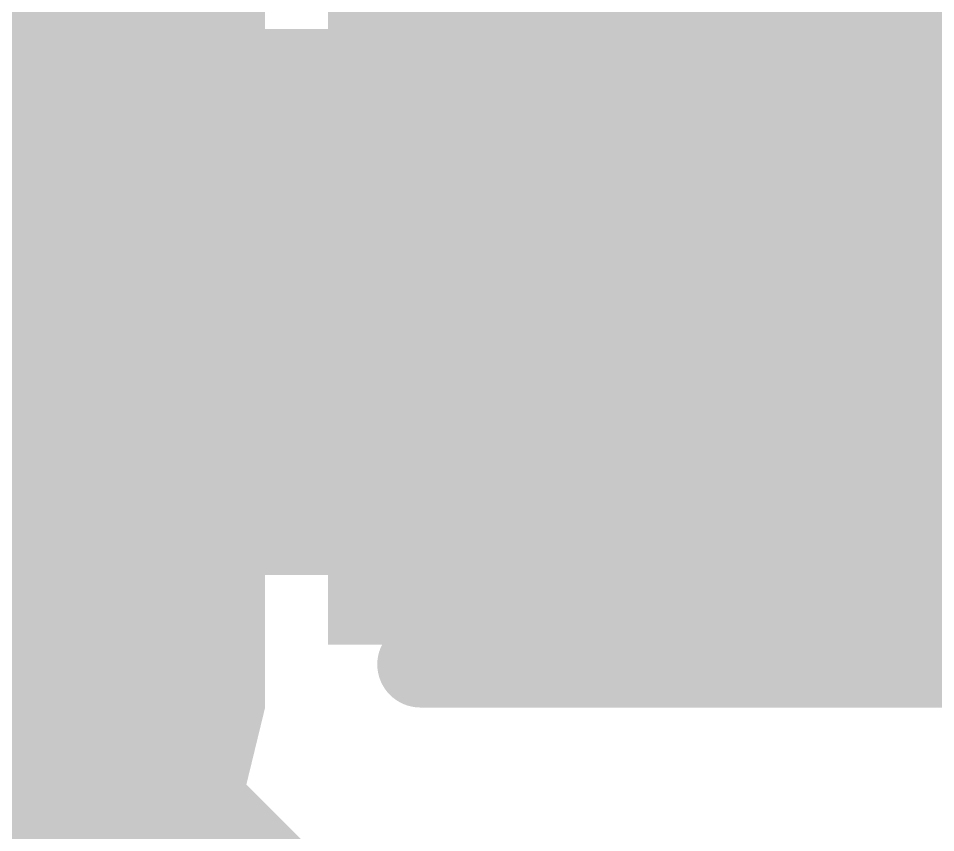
# Model space of a CAD drawing. Header units: inches. Extents: x -2 to 343, y -53 to 63.
# Drawn here: x 30.429 to 31.779, y -5.099 to -3.901 of the extents above; entities that cross this region are included whole.
import ezdxf

# ---------------------------------------------------------------- set-up
doc = ezdxf.new("R2010")
doc.units = ezdxf.units.IN
for name, color, linetype in [('Bottom Layer', 5, 'Continuous'), ('Bottom Paste', 16, 'Continuous'), ('Bottom Solder', 6, 'Continuous'), ('Top Layer', 1, 'Continuous'), ('Top Overlay', 2, 'Continuous'), ('Top Paste', 8, 'Continuous'), ('Top Solder', 216, 'Continuous')]:
    doc.layers.add(name, color=color, linetype=linetype)

# ---------------------------------------------------------------- blocks, each defined once
blk = doc.blocks.new('IND_0603__1608_M_______B_34')
at = {"layer": 'Bottom Layer'}
blk.add_hatch(color=5, dxfattribs=at).paths.add_polyline_path([(-1, 0.4), (-0.4, 0.4), (-0.4, -0.4), (-1, -0.4)])
at = {"layer": 'Bottom Paste'}
blk.add_hatch(color=16, dxfattribs=at).paths.add_polyline_path([(-1, 0.4), (-0.4, 0.4), (-0.4, -0.4), (-1, -0.4)])
at = {"layer": 'Bottom Solder'}
blk.add_hatch(color=6, dxfattribs=at).paths.add_polyline_path([(-1.1016, 0.5016), (-0.2984, 0.5016), (-0.2984, -0.5016), (-1.1016, -0.5016)])
blk = doc.blocks.new('C___0603_42')
at = {"layer": 'Top Layer'}
blk.add_hatch(color=1, dxfattribs=at).paths.add_polyline_path([(1.143, 0.4445), (1.143, -0.4445), (0.381, -0.4445), (0.381, 0.4445)])
at = {"layer": 'Top Paste'}
blk.add_hatch(color=8, dxfattribs=at).paths.add_polyline_path([(1.143, 0.4445), (1.143, -0.4445), (0.381, -0.4445), (0.381, 0.4445)])
at = {"layer": 'Top Solder'}
blk.add_hatch(color=216, dxfattribs=at).paths.add_polyline_path([(1.203, 0.5045), (1.203, -0.5045), (0.321, -0.5045), (0.321, 0.5045)])
at = {"layer": 'Top Overlay'}
for points in [[(1.2446, -0.5334, 0.127, 0.127, 0), (1.2446, 0.5334, 0.127, 0.127, 0)], [(0.4572, -0.5334, 0.127, 0.127, 0), (1.2446, -0.5334, 0.127, 0.127, 0)]]:
    blk.add_lwpolyline(points, format="xyseb", dxfattribs=at)
for points in [[(0.4254, -0.5334, 0.0635, 0.0635, 1), (0.4889, -0.5334, 0.0635, 0.0635, 1)], [(1.2128, -0.5334, 0.0635, 0.0635, 1), (1.2764, -0.5334, 0.0635, 0.0635, 1)], [(1.2128, -0.5334, 0.0635, 0.0635, 1), (1.2764, -0.5334, 0.0635, 0.0635, 1)]]:
    blk.add_lwpolyline(points, format="xyseb", close=True, dxfattribs=at)

msp = doc.modelspace()

# ---------------------------------------------------------------- hatches: boundary and pattern name
at = {"layer": 'Bottom Layer'}
h = msp.add_hatch(color=5, dxfattribs=at)
h.paths.add_polyline_path([(39.37, 6.4008), (39.37, -9.7028), (32.7406, -9.7028), (28.186, -5.1482), (28.186, -3.618), (30.4292, -3.618), (30.4292, -4.693), (31.3077, -5.5715), (34.0453, -5.5715), (34.0453, -5.08), (34.0453, 6.0706), (34.4263, 6.4516), (39.3192, 6.4516)])
h.paths.add_polyline_path([(37.587, -3.3432), (36.1663, -3.3432), (36.1663, -3.5793), (36.1663, -5.8166), (35.3372, -5.8166), (35.3372, -7.9789), (37.587, -7.9789)], flags=0)
at = {"layer": 'Top Layer'}
msp.add_hatch(color=1, dxfattribs=at).paths.add_polyline_path([(29.2771, -3.6157), (29.3612, -3.6718), (29.4603, -3.6915), (30.6267, -3.6915), (30.7922, -3.7211), (30.7922, -3.8693), (30.7922, -4.8986), (30.7922, -4.9149), (30.7529, -5.0764), (28.8765, -5.0764), (28.7982, -4.9981), (28.7982, -3.3882), (28.976, -3.3146)])

# ---------------------------------------------------------------- linework, layer by layer
at = {"layer": 'Bottom Layer'}
msp.add_lwpolyline([(31.2562, -4.318, 0.508, 0.508, 0), (32.9023, -4.318, 0.508, 0.508, 0)], format="xyseb", dxfattribs=at)
msp.add_lwpolyline([(31.1292, -4.318, 0.254, 0.254, 1), (31.3832, -4.318, 0.254, 0.254, 1)], format="xyseb", close=True, dxfattribs=at)
at = {"layer": 'Top Layer'}
msp.add_lwpolyline([(31.3256, -4.318, 0.381, 0.381, 0), (32.099, -4.318, 0.381, 0.381, 0)], format="xyseb", dxfattribs=at)
msp.add_lwpolyline([(31.2304, -4.318, 0.1905, 0.1905, 1), (31.4209, -4.318, 0.1905, 0.1905, 1)], format="xyseb", close=True, dxfattribs=at)

# ---------------------------------------------------------------- block references
at = {"rotation": 90}
msp.add_blockref('IND_0603__1608_M_______B_34', (31.2562, -3.618), dxfattribs=at)
msp.add_blockref('C___0603_42', (30.5636, -4.318))

doc.saveas('drawing.dxf')
